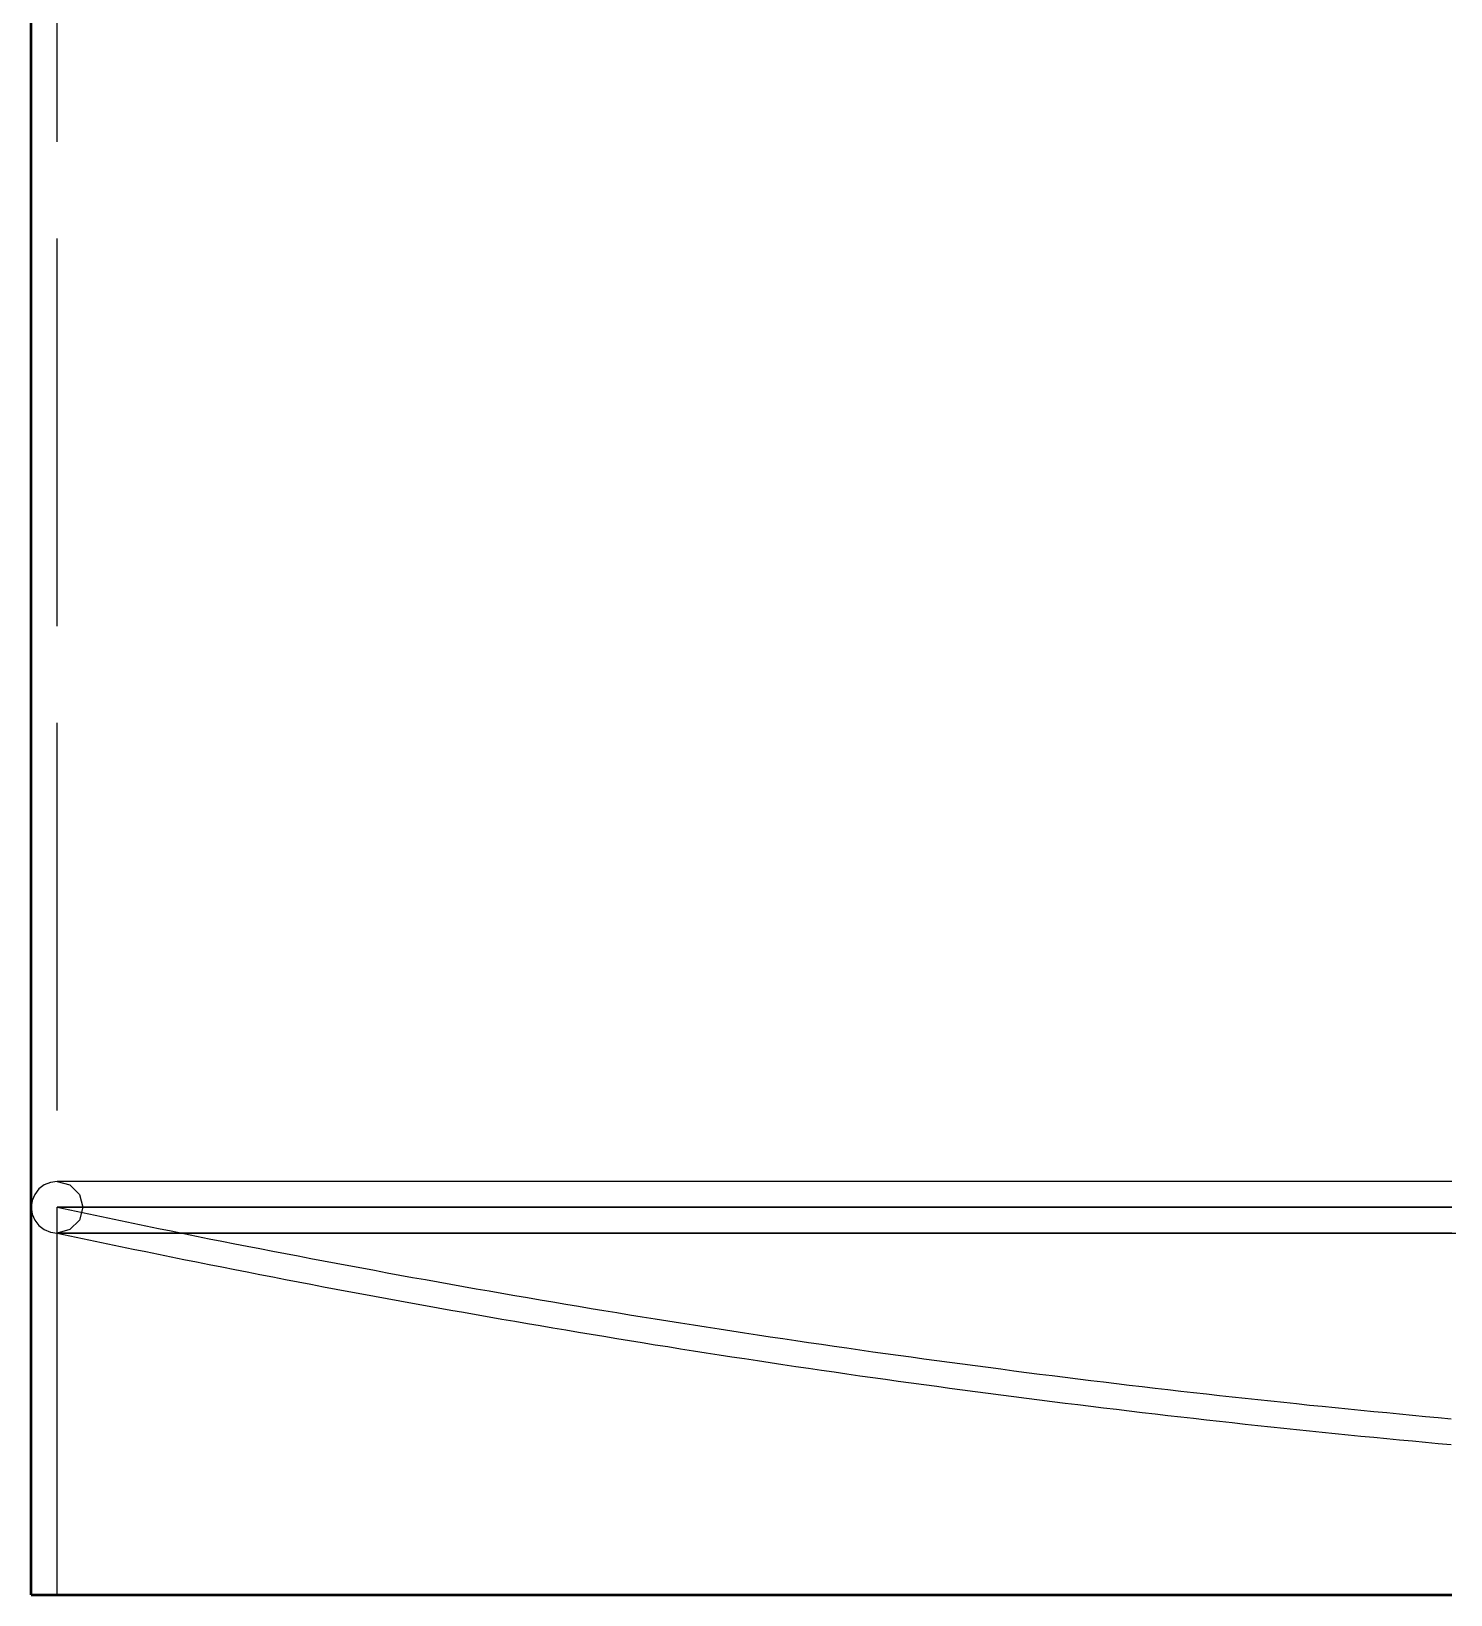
# Model space of a CAD drawing. Header units: millimetres. Extents: x 0 to 420, y 0 to 297.
# Drawn here: x 154.3 to 165.29, y 173 to 185.11 of the extents above; entities that cross this region are included whole.
import ezdxf

# ---------------------------------------------------------------- set-up
doc = ezdxf.new("R2010")
doc.units = ezdxf.units.MM
doc.linetypes.add('ISO02-TRAZOS', pattern=[3.75, 3, -0.75])
doc.layers.add('01-VISIBLE', color=7, linetype='CONTINUOUS', lineweight=50)
doc.layers.add('02-OCULTA', color=4, linetype='ISO02-TRAZOS', lineweight=25)

msp = doc.modelspace()

# ---------------------------------------------------------------- linework, layer by layer
at = {"layer": '01-VISIBLE'}
msp.add_line((154.298, 173), (154.298, 208.82), dxfattribs=at)
msp.add_lwpolyline([(154.298, 173), (154.398, 173), (154.498, 173), (154.598, 173), (154.698, 173), (154.798, 173), (154.898, 173), (154.998, 173), (155.098, 173), (155.198, 173), (155.298, 173), (155.398, 173), (155.498, 173), (155.598, 173), (155.698, 173), (155.798, 173), (155.898, 173), (155.998, 173), (156.098, 173), (156.198, 173), (156.298, 173), (156.398, 173), (156.498, 173), (156.598, 173), (156.698, 173), (156.798, 173), (156.898, 173), (156.998, 173), (157.098, 173), (157.198, 173), (157.298, 173), (157.398, 173), (157.498, 173), (157.598, 173), (157.698, 173), (157.798, 173), (157.898, 173), (157.998, 173), (158.098, 173), (158.198, 173), (158.298, 173), (158.398, 173), (158.498, 173), (158.598, 173), (158.698, 173), (158.798, 173), (158.898, 173), (158.998, 173), (159.098, 173), (159.198, 173), (159.298, 173), (159.398, 173), (159.498, 173), (159.598, 173), (159.698, 173), (159.798, 173), (159.898, 173), (159.998, 173), (160.098, 173), (160.198, 173), (160.298, 173), (160.398, 173), (160.498, 173), (160.598, 173), (160.698, 173), (160.798, 173), (160.898, 173), (160.998, 173), (161.098, 173), (161.198, 173), (161.298, 173), (161.398, 173), (161.498, 173), (161.598, 173), (161.698, 173), (161.798, 173), (161.898, 173), (161.998, 173), (162.098, 173), (162.198, 173), (162.298, 173), (162.398, 173), (162.498, 173), (162.598, 173), (162.698, 173), (162.798, 173), (162.898, 173), (162.998, 173), (163.098, 173), (163.198, 173), (163.298, 173), (163.398, 173), (163.498, 173), (163.598, 173), (163.698, 173), (163.798, 173), (163.898, 173), (163.998, 173), (164.098, 173), (164.198, 173), (164.298, 173), (164.398, 173), (164.498, 173), (164.598, 173), (164.698, 173), (164.798, 173), (164.898, 173), (164.998, 173), (165.098, 173), (165.198, 173), (165.298, 173)], dxfattribs=at)
at = {"layer": '02-OCULTA'}
for p, q in [((154.498, 173), (154.498, 232.2)), ((154.498, 175.8), (154.498, 176))]:
    msp.add_line(p, q, dxfattribs=at)
for points in [[(154.498, 176.2), (154.446, 176.193), (154.398, 176.173), (154.357, 176.142), (154.325, 176.1), (154.305, 176.052), (154.298, 176)], [(165.298, 176.2), (165.198, 176.2), (165.098, 176.2), (164.998, 176.2), (164.898, 176.2), (164.798, 176.2), (164.698, 176.2), (164.598, 176.2), (164.498, 176.2), (164.398, 176.2), (164.298, 176.2), (164.198, 176.2), (164.098, 176.2), (163.998, 176.2), (163.898, 176.2), (163.798, 176.2), (163.698, 176.2), (163.598, 176.2), (163.498, 176.2), (163.398, 176.2), (163.298, 176.2), (163.198, 176.2), (163.098, 176.2), (162.998, 176.2), (162.898, 176.2), (162.798, 176.2), (162.698, 176.2), (162.598, 176.2), (162.498, 176.2), (162.398, 176.2), (162.298, 176.2), (162.198, 176.2), (162.098, 176.2), (161.998, 176.2), (161.898, 176.2), (161.798, 176.2), (161.698, 176.2), (161.598, 176.2), (161.498, 176.2), (161.398, 176.2), (161.298, 176.2), (161.198, 176.2), (161.098, 176.2), (160.998, 176.2), (160.898, 176.2), (160.798, 176.2), (160.698, 176.2), (160.598, 176.2), (160.498, 176.2), (160.398, 176.2), (160.298, 176.2), (160.198, 176.2), (160.098, 176.2), (159.998, 176.2), (159.898, 176.2), (159.798, 176.2), (159.698, 176.2), (159.598, 176.2), (159.498, 176.2), (159.398, 176.2), (159.298, 176.2), (159.198, 176.2), (159.098, 176.2), (158.998, 176.2), (158.898, 176.2), (158.798, 176.2), (158.698, 176.2), (158.598, 176.2), (158.498, 176.2), (158.398, 176.2), (158.298, 176.2), (158.198, 176.2), (158.098, 176.2), (157.998, 176.2), (157.898, 176.2), (157.798, 176.2), (157.698, 176.2), (157.598, 176.2), (157.498, 176.2), (157.398, 176.2), (157.298, 176.2), (157.198, 176.2), (157.098, 176.2), (156.998, 176.2), (156.898, 176.2), (156.798, 176.2), (156.698, 176.2), (156.598, 176.2), (156.498, 176.2), (156.398, 176.2), (156.298, 176.2), (156.198, 176.2), (156.098, 176.2), (155.998, 176.2), (155.898, 176.2), (155.798, 176.2), (155.698, 176.2), (155.598, 176.2), (155.498, 176.2), (155.398, 176.2), (155.298, 176.2), (155.198, 176.2), (155.098, 176.2), (154.998, 176.2), (154.898, 176.2), (154.798, 176.2), (154.698, 176.2), (154.598, 176.2), (154.498, 176.2)], [(165.298, 176.2), (165.198, 176.2), (165.098, 176.2), (164.998, 176.2), (164.898, 176.2), (164.798, 176.2), (164.698, 176.2), (164.598, 176.2), (164.498, 176.2), (164.398, 176.2), (164.298, 176.2), (164.198, 176.2), (164.098, 176.2), (163.998, 176.2), (163.898, 176.2), (163.798, 176.2), (163.698, 176.2), (163.598, 176.2), (163.498, 176.2), (163.398, 176.2), (163.298, 176.2), (163.198, 176.2), (163.098, 176.2), (162.998, 176.2), (162.898, 176.2), (162.798, 176.2), (162.698, 176.2), (162.598, 176.2), (162.498, 176.2), (162.398, 176.2), (162.298, 176.2), (162.198, 176.2), (162.098, 176.2), (161.998, 176.2), (161.898, 176.2), (161.798, 176.2), (161.698, 176.2), (161.598, 176.2), (161.498, 176.2), (161.398, 176.2), (161.298, 176.2), (161.198, 176.2), (161.098, 176.2), (160.998, 176.2), (160.898, 176.2), (160.798, 176.2), (160.698, 176.2), (160.598, 176.2), (160.498, 176.2), (160.398, 176.2), (160.298, 176.2), (160.198, 176.2), (160.098, 176.2), (159.998, 176.2), (159.898, 176.2), (159.798, 176.2), (159.698, 176.2), (159.598, 176.2), (159.498, 176.2), (159.398, 176.2), (159.298, 176.2), (159.198, 176.2), (159.098, 176.2), (158.998, 176.2), (158.898, 176.2), (158.798, 176.2), (158.698, 176.2), (158.598, 176.2), (158.498, 176.2), (158.398, 176.2), (158.298, 176.2), (158.198, 176.2), (158.098, 176.2), (157.998, 176.2), (157.898, 176.2), (157.798, 176.2), (157.698, 176.2), (157.598, 176.2), (157.498, 176.2), (157.398, 176.2), (157.298, 176.2), (157.198, 176.2), (157.098, 176.2), (156.998, 176.2), (156.898, 176.2), (156.798, 176.2), (156.698, 176.2), (156.598, 176.2), (156.498, 176.2), (156.398, 176.2), (156.298, 176.2), (156.198, 176.2), (156.098, 176.2), (155.998, 176.2), (155.898, 176.2), (155.798, 176.2), (155.698, 176.2), (155.598, 176.2), (155.498, 176.2), (155.398, 176.2), (155.298, 176.2), (155.198, 176.2), (155.098, 176.2), (154.998, 176.2), (154.898, 176.2), (154.798, 176.2), (154.698, 176.2), (154.598, 176.2), (154.498, 176.2)], [(154.498, 176.2), (154.598, 176.173), (154.671, 176.1), (154.698, 176), (154.671, 175.9), (154.598, 175.827), (154.498, 175.8)], [(154.298, 176), (154.305, 175.948), (154.325, 175.9), (154.357, 175.859), (154.398, 175.827), (154.446, 175.807), (154.498, 175.8)], [(165.298, 176), (165.198, 176), (165.098, 176), (164.998, 176), (164.898, 176), (164.798, 176), (164.698, 176), (164.598, 176), (164.498, 176), (164.398, 176), (164.298, 176), (164.198, 176), (164.098, 176), (163.998, 176), (163.898, 176), (163.798, 176), (163.698, 176), (163.598, 176), (163.498, 176), (163.398, 176), (163.298, 176), (163.198, 176), (163.098, 176), (162.998, 176), (162.898, 176), (162.798, 176), (162.698, 176), (162.598, 176), (162.498, 176), (162.398, 176), (162.298, 176), (162.198, 176), (162.098, 176), (161.998, 176), (161.898, 176), (161.798, 176), (161.698, 176), (161.598, 176), (161.498, 176), (161.398, 176), (161.298, 176), (161.198, 176), (161.098, 176), (160.998, 176), (160.898, 176), (160.798, 176), (160.698, 176), (160.598, 176), (160.498, 176), (160.398, 176), (160.298, 176), (160.198, 176), (160.098, 176), (159.998, 176), (159.898, 176), (159.798, 176), (159.698, 176), (159.598, 176), (159.498, 176), (159.398, 176), (159.298, 176), (159.198, 176), (159.098, 176), (158.998, 176), (158.898, 176), (158.798, 176), (158.698, 176), (158.598, 176), (158.498, 176), (158.398, 176), (158.298, 176), (158.198, 176), (158.098, 176), (157.998, 176), (157.898, 176), (157.798, 176), (157.698, 176), (157.598, 176), (157.498, 176), (157.398, 176), (157.298, 176), (157.198, 176), (157.098, 176), (156.998, 176), (156.898, 176), (156.798, 176), (156.698, 176), (156.598, 176), (156.498, 176), (156.398, 176), (156.298, 176), (156.198, 176), (156.098, 176), (155.998, 176), (155.898, 176), (155.798, 176), (155.698, 176), (155.598, 176), (155.498, 176), (155.398, 176), (155.298, 176), (155.198, 176), (155.098, 176), (154.998, 176), (154.898, 176), (154.798, 176), (154.698, 176), (154.598, 176), (154.498, 176)], [(154.498, 176), (154.598, 176), (154.698, 176), (154.798, 176), (154.898, 176), (154.998, 176), (155.098, 176), (155.198, 176), (155.298, 176), (155.398, 176), (155.498, 176), (155.598, 176), (155.698, 176), (155.798, 176), (155.898, 176), (155.998, 176), (156.098, 176), (156.198, 176), (156.298, 176), (156.398, 176), (156.498, 176), (156.598, 176), (156.698, 176), (156.798, 176), (156.898, 176), (156.998, 176), (157.098, 176), (157.198, 176), (157.298, 176), (157.398, 176), (157.498, 176), (157.598, 176), (157.698, 176), (157.798, 176), (157.898, 176), (157.998, 176), (158.098, 176), (158.198, 176), (158.298, 176), (158.398, 176), (158.498, 176), (158.598, 176), (158.698, 176), (158.798, 176), (158.898, 176), (158.998, 176), (159.098, 176), (159.198, 176), (159.298, 176), (159.398, 176), (159.498, 176), (159.598, 176), (159.698, 176), (159.798, 176), (159.898, 176), (159.998, 176), (160.098, 176), (160.198, 176), (160.298, 176), (160.398, 176), (160.498, 176), (160.598, 176), (160.698, 176), (160.798, 176), (160.898, 176), (160.998, 176), (161.098, 176), (161.198, 176), (161.298, 176), (161.398, 176), (161.498, 176), (161.598, 176), (161.698, 176), (161.798, 176), (161.898, 176), (161.998, 176), (162.098, 176), (162.198, 176), (162.298, 176), (162.398, 176), (162.498, 176), (162.598, 176), (162.698, 176), (162.798, 176), (162.898, 176), (162.998, 176), (163.098, 176), (163.198, 176), (163.298, 176), (163.398, 176), (163.498, 176), (163.598, 176), (163.698, 176), (163.798, 176), (163.898, 176), (163.998, 176), (164.098, 176), (164.198, 176), (164.298, 176), (164.398, 176), (164.498, 176), (164.598, 176), (164.698, 176), (164.798, 176), (164.898, 176), (164.998, 176), (165.098, 176), (165.198, 176), (165.298, 176)], [(154.498, 176), (154.596, 175.979), (154.694, 175.959), (154.792, 175.938), (154.89, 175.918), (154.989, 175.897), (155.087, 175.877), (155.185, 175.857), (155.283, 175.837), (155.381, 175.817), (155.479, 175.797), (155.578, 175.777), (155.676, 175.757), (155.774, 175.738), (155.873, 175.718), (155.971, 175.699), (156.069, 175.68), (156.168, 175.661), (156.266, 175.642), (156.364, 175.623), (156.463, 175.604), (156.561, 175.585), (156.66, 175.567), (156.758, 175.548), (156.857, 175.53), (156.955, 175.512), (157.054, 175.493), (157.153, 175.475), (157.251, 175.457), (157.35, 175.44), (157.448, 175.422), (157.547, 175.404), (157.646, 175.387), (157.744, 175.369), (157.843, 175.352), (157.942, 175.335), (158.041, 175.318), (158.139, 175.301), (158.238, 175.284), (158.337, 175.267), (158.436, 175.25), (158.535, 175.234), (158.633, 175.217), (158.732, 175.201), (158.831, 175.185), (158.93, 175.168), (159.029, 175.152), (159.128, 175.136), (159.227, 175.121), (159.326, 175.105), (159.425, 175.089), (159.524, 175.074), (159.623, 175.058), (159.722, 175.043), (159.821, 175.028), (159.92, 175.013), (160.019, 174.998), (160.118, 174.983), (160.217, 174.968), (160.317, 174.954), (160.416, 174.939), (160.515, 174.925), (160.614, 174.911), (160.713, 174.896), (160.813, 174.882), (160.912, 174.868), (161.011, 174.855), (161.11, 174.841), (161.21, 174.827), (161.309, 174.814), (161.408, 174.8), (161.508, 174.787), (161.607, 174.774), (161.706, 174.761), (161.806, 174.748), (161.905, 174.735), (162.004, 174.722), (162.104, 174.709), (162.203, 174.697), (162.303, 174.684), (162.402, 174.672), (162.502, 174.66), (162.601, 174.648), (162.701, 174.636), (162.8, 174.624), (162.9, 174.612), (162.999, 174.6), (163.099, 174.589), (163.198, 174.577), (163.298, 174.566), (163.397, 174.555), (163.497, 174.544), (163.597, 174.533), (163.696, 174.522), (163.796, 174.511), (163.896, 174.501), (163.995, 174.49), (164.095, 174.48), (164.195, 174.469), (164.294, 174.459), (164.394, 174.449), (164.494, 174.439), (164.593, 174.429), (164.693, 174.419), (164.793, 174.41), (164.893, 174.4), (164.992, 174.391), (165.092, 174.381), (165.192, 174.372), (165.292, 174.363)], [(165.298, 175.8), (165.198, 175.8), (165.098, 175.8), (164.998, 175.8), (164.898, 175.8), (164.798, 175.8), (164.698, 175.8), (164.598, 175.8), (164.498, 175.8), (164.398, 175.8), (164.298, 175.8), (164.198, 175.8), (164.098, 175.8), (163.998, 175.8), (163.898, 175.8), (163.798, 175.8), (163.698, 175.8), (163.598, 175.8), (163.498, 175.8), (163.398, 175.8), (163.298, 175.8), (163.198, 175.8), (163.098, 175.8), (162.998, 175.8), (162.898, 175.8), (162.798, 175.8), (162.698, 175.8), (162.598, 175.8), (162.498, 175.8), (162.398, 175.8), (162.298, 175.8), (162.198, 175.8), (162.098, 175.8), (161.998, 175.8), (161.898, 175.8), (161.798, 175.8), (161.698, 175.8), (161.598, 175.8), (161.498, 175.8), (161.398, 175.8), (161.298, 175.8), (161.198, 175.8), (161.098, 175.8), (160.998, 175.8), (160.898, 175.8), (160.798, 175.8), (160.698, 175.8), (160.598, 175.8), (160.498, 175.8), (160.398, 175.8), (160.298, 175.8), (160.198, 175.8), (160.098, 175.8), (159.998, 175.8), (159.898, 175.8), (159.798, 175.8), (159.698, 175.8), (159.598, 175.8), (159.498, 175.8), (159.398, 175.8), (159.298, 175.8), (159.198, 175.8), (159.098, 175.8), (158.998, 175.8), (158.898, 175.8), (158.798, 175.8), (158.698, 175.8), (158.598, 175.8), (158.498, 175.8), (158.398, 175.8), (158.298, 175.8), (158.198, 175.8), (158.098, 175.8), (157.998, 175.8), (157.898, 175.8), (157.798, 175.8), (157.698, 175.8), (157.598, 175.8), (157.498, 175.8), (157.398, 175.8), (157.298, 175.8), (157.198, 175.8), (157.098, 175.8), (156.998, 175.8), (156.898, 175.8), (156.798, 175.8), (156.698, 175.8), (156.598, 175.8), (156.498, 175.8), (156.398, 175.8), (156.298, 175.8), (156.198, 175.8), (156.098, 175.8), (155.998, 175.8), (155.898, 175.8), (155.798, 175.8), (155.698, 175.8), (155.598, 175.8), (155.498, 175.8), (155.398, 175.8), (155.298, 175.8), (155.198, 175.8), (155.098, 175.8), (154.998, 175.8), (154.898, 175.8), (154.798, 175.8), (154.698, 175.8), (154.598, 175.8), (154.498, 175.8)], [(154.498, 175.8), (154.598, 175.8), (154.698, 175.8), (154.798, 175.8), (154.898, 175.8), (154.998, 175.8), (155.098, 175.8), (155.198, 175.8), (155.298, 175.8), (155.398, 175.8), (155.498, 175.8), (155.598, 175.8), (155.698, 175.8), (155.798, 175.8), (155.898, 175.8), (155.998, 175.8), (156.098, 175.8), (156.198, 175.8), (156.298, 175.8), (156.398, 175.8), (156.498, 175.8), (156.598, 175.8), (156.698, 175.8), (156.798, 175.8), (156.898, 175.8), (156.998, 175.8), (157.098, 175.8), (157.198, 175.8), (157.298, 175.8), (157.398, 175.8), (157.498, 175.8), (157.598, 175.8), (157.698, 175.8), (157.798, 175.8), (157.898, 175.8), (157.998, 175.8), (158.098, 175.8), (158.198, 175.8), (158.298, 175.8), (158.398, 175.8), (158.498, 175.8), (158.598, 175.8), (158.698, 175.8), (158.798, 175.8), (158.898, 175.8), (158.998, 175.8), (159.098, 175.8), (159.198, 175.8), (159.298, 175.8), (159.398, 175.8), (159.498, 175.8), (159.598, 175.8), (159.698, 175.8), (159.798, 175.8), (159.898, 175.8), (159.998, 175.8), (160.098, 175.8), (160.198, 175.8), (160.298, 175.8), (160.398, 175.8), (160.498, 175.8), (160.598, 175.8), (160.698, 175.8), (160.798, 175.8), (160.898, 175.8), (160.998, 175.8), (161.098, 175.8), (161.198, 175.8), (161.298, 175.8), (161.398, 175.8), (161.498, 175.8), (161.598, 175.8), (161.698, 175.8), (161.798, 175.8), (161.898, 175.8), (161.998, 175.8), (162.098, 175.8), (162.198, 175.8), (162.298, 175.8), (162.398, 175.8), (162.498, 175.8), (162.598, 175.8), (162.698, 175.8), (162.798, 175.8), (162.898, 175.8), (162.998, 175.8), (163.098, 175.8), (163.198, 175.8), (163.298, 175.8), (163.398, 175.8), (163.498, 175.8), (163.598, 175.8), (163.698, 175.8), (163.798, 175.8), (163.898, 175.8), (163.998, 175.8), (164.098, 175.8), (164.198, 175.8), (164.298, 175.8), (164.398, 175.8), (164.498, 175.8), (164.598, 175.8), (164.698, 175.8), (164.798, 175.8), (164.898, 175.8), (164.998, 175.8), (165.098, 175.8), (165.198, 175.8), (165.298, 175.8)], [(154.498, 175.8), (154.596, 175.779), (154.694, 175.759), (154.792, 175.738), (154.89, 175.718), (154.989, 175.697), (155.087, 175.677), (155.185, 175.657), (155.283, 175.637), (155.381, 175.617), (155.479, 175.597), (155.578, 175.577), (155.676, 175.557), (155.774, 175.538), (155.873, 175.518), (155.971, 175.499), (156.069, 175.48), (156.168, 175.461), (156.266, 175.442), (156.364, 175.423), (156.463, 175.404), (156.561, 175.385), (156.66, 175.367), (156.758, 175.348), (156.857, 175.33), (156.955, 175.312), (157.054, 175.293), (157.153, 175.275), (157.251, 175.257), (157.35, 175.24), (157.448, 175.222), (157.547, 175.204), (157.646, 175.187), (157.744, 175.169), (157.843, 175.152), (157.942, 175.135), (158.041, 175.118), (158.139, 175.101), (158.238, 175.084), (158.337, 175.067), (158.436, 175.05), (158.535, 175.034), (158.633, 175.017), (158.732, 175.001), (158.831, 174.985), (158.93, 174.968), (159.029, 174.952), (159.128, 174.936), (159.227, 174.921), (159.326, 174.905), (159.425, 174.889), (159.524, 174.874), (159.623, 174.858), (159.722, 174.843), (159.821, 174.828), (159.92, 174.813), (160.019, 174.798), (160.118, 174.783), (160.217, 174.768), (160.317, 174.754), (160.416, 174.739), (160.515, 174.725), (160.614, 174.711), (160.713, 174.696), (160.813, 174.682), (160.912, 174.668), (161.011, 174.655), (161.11, 174.641), (161.21, 174.627), (161.309, 174.614), (161.408, 174.6), (161.508, 174.587), (161.607, 174.574), (161.706, 174.561), (161.806, 174.548), (161.905, 174.535), (162.004, 174.522), (162.104, 174.509), (162.203, 174.497), (162.303, 174.484), (162.402, 174.472), (162.502, 174.46), (162.601, 174.448), (162.701, 174.436), (162.8, 174.424), (162.9, 174.412), (162.999, 174.4), (163.099, 174.389), (163.198, 174.377), (163.298, 174.366), (163.397, 174.355), (163.497, 174.344), (163.597, 174.333), (163.696, 174.322), (163.796, 174.311), (163.896, 174.301), (163.995, 174.29), (164.095, 174.28), (164.195, 174.269), (164.294, 174.259), (164.394, 174.249), (164.494, 174.239), (164.593, 174.229), (164.693, 174.219), (164.793, 174.21), (164.893, 174.2), (164.992, 174.191), (165.092, 174.181), (165.192, 174.172), (165.292, 174.163)], [(165.298, 175.8), (165.198, 175.8), (165.098, 175.8), (164.998, 175.8), (164.898, 175.8), (164.798, 175.8), (164.698, 175.8), (164.598, 175.8), (164.498, 175.8), (164.398, 175.8), (164.298, 175.8), (164.198, 175.8), (164.098, 175.8), (163.998, 175.8), (163.898, 175.8), (163.798, 175.8), (163.698, 175.8), (163.598, 175.8), (163.498, 175.8), (163.398, 175.8), (163.298, 175.8), (163.198, 175.8), (163.098, 175.8), (162.998, 175.8), (162.898, 175.8), (162.798, 175.8), (162.698, 175.8), (162.598, 175.8), (162.498, 175.8), (162.398, 175.8), (162.298, 175.8), (162.198, 175.8), (162.098, 175.8), (161.998, 175.8), (161.898, 175.8), (161.798, 175.8), (161.698, 175.8), (161.598, 175.8), (161.498, 175.8), (161.398, 175.8), (161.298, 175.8), (161.198, 175.8), (161.098, 175.8), (160.998, 175.8), (160.898, 175.8), (160.798, 175.8), (160.698, 175.8), (160.598, 175.8), (160.498, 175.8), (160.398, 175.8), (160.298, 175.8), (160.198, 175.8), (160.098, 175.8), (159.998, 175.8), (159.898, 175.8), (159.798, 175.8), (159.698, 175.8), (159.598, 175.8), (159.498, 175.8), (159.398, 175.8), (159.298, 175.8), (159.198, 175.8), (159.098, 175.8), (158.998, 175.8), (158.898, 175.8), (158.798, 175.8), (158.698, 175.8), (158.598, 175.8), (158.498, 175.8), (158.398, 175.8), (158.298, 175.8), (158.198, 175.8), (158.098, 175.8), (157.998, 175.8), (157.898, 175.8), (157.798, 175.8), (157.698, 175.8), (157.598, 175.8), (157.498, 175.8), (157.398, 175.8), (157.298, 175.8), (157.198, 175.8), (157.098, 175.8), (156.998, 175.8), (156.898, 175.8), (156.798, 175.8), (156.698, 175.8), (156.598, 175.8), (156.498, 175.8), (156.398, 175.8), (156.298, 175.8), (156.198, 175.8), (156.098, 175.8), (155.998, 175.8), (155.898, 175.8), (155.798, 175.8), (155.698, 175.8), (155.598, 175.8), (155.498, 175.8), (155.398, 175.8), (155.298, 175.8), (155.198, 175.8), (155.098, 175.8), (154.998, 175.8), (154.898, 175.8), (154.798, 175.8), (154.698, 175.8), (154.598, 175.8), (154.498, 175.8)], [(154.498, 175.8), (154.598, 175.8), (154.699, 175.8), (154.799, 175.8), (154.899, 175.8), (154.999, 175.8), (155.1, 175.8), (155.2, 175.8), (155.3, 175.8), (155.401, 175.8), (155.501, 175.8), (155.601, 175.8), (155.701, 175.8), (155.802, 175.8), (155.902, 175.8), (156.002, 175.8), (156.102, 175.8), (156.203, 175.8), (156.303, 175.8), (156.403, 175.8), (156.503, 175.8), (156.604, 175.8), (156.704, 175.8), (156.804, 175.8), (156.905, 175.8), (157.005, 175.8), (157.105, 175.8), (157.205, 175.8), (157.306, 175.8), (157.406, 175.8), (157.506, 175.8), (157.606, 175.8), (157.707, 175.8), (157.807, 175.8), (157.907, 175.8), (158.007, 175.8), (158.108, 175.8), (158.208, 175.8), (158.308, 175.8), (158.409, 175.8), (158.509, 175.8), (158.609, 175.8), (158.709, 175.8), (158.81, 175.8), (158.91, 175.8), (159.01, 175.8), (159.11, 175.8), (159.211, 175.8), (159.311, 175.8), (159.411, 175.8), (159.511, 175.8), (159.612, 175.8), (159.712, 175.8), (159.812, 175.8), (159.913, 175.8), (160.013, 175.8), (160.113, 175.8), (160.213, 175.8), (160.314, 175.8), (160.414, 175.8), (160.514, 175.8), (160.614, 175.8), (160.715, 175.8), (160.815, 175.8), (160.915, 175.8), (161.015, 175.8), (161.116, 175.8), (161.216, 175.8), (161.316, 175.8), (161.417, 175.8), (161.517, 175.8), (161.617, 175.8), (161.717, 175.8), (161.818, 175.8), (161.918, 175.8), (162.018, 175.8), (162.118, 175.8), (162.219, 175.8), (162.319, 175.8), (162.419, 175.8), (162.519, 175.8), (162.62, 175.8), (162.72, 175.8), (162.82, 175.8), (162.921, 175.8), (163.021, 175.8), (163.121, 175.8), (163.221, 175.8), (163.322, 175.8), (163.422, 175.8), (163.522, 175.8), (163.622, 175.8), (163.723, 175.8), (163.823, 175.8), (163.923, 175.8), (164.023, 175.8), (164.124, 175.8), (164.224, 175.8), (164.324, 175.8), (164.425, 175.8), (164.525, 175.8), (164.625, 175.8), (164.725, 175.8), (164.826, 175.8), (164.926, 175.8), (165.026, 175.8), (165.126, 175.8), (165.227, 175.8), (165.327, 175.8)], [(165.298, 173), (165.198, 173), (165.098, 173), (164.998, 173), (164.898, 173), (164.798, 173), (164.698, 173), (164.598, 173), (164.498, 173), (164.398, 173), (164.298, 173), (164.198, 173), (164.098, 173), (163.998, 173), (163.898, 173), (163.798, 173), (163.698, 173), (163.598, 173), (163.498, 173), (163.398, 173), (163.298, 173), (163.198, 173), (163.098, 173), (162.998, 173), (162.898, 173), (162.798, 173), (162.698, 173), (162.598, 173), (162.498, 173), (162.398, 173), (162.298, 173), (162.198, 173), (162.098, 173), (161.998, 173), (161.898, 173), (161.798, 173), (161.698, 173), (161.598, 173), (161.498, 173), (161.398, 173), (161.298, 173), (161.198, 173), (161.098, 173), (160.998, 173), (160.898, 173), (160.798, 173), (160.698, 173), (160.598, 173), (160.498, 173), (160.398, 173), (160.298, 173), (160.198, 173), (160.098, 173), (159.998, 173), (159.898, 173), (159.798, 173), (159.698, 173), (159.598, 173), (159.498, 173), (159.398, 173), (159.298, 173), (159.198, 173), (159.098, 173), (158.998, 173), (158.898, 173), (158.798, 173), (158.698, 173), (158.598, 173), (158.498, 173), (158.398, 173), (158.298, 173), (158.198, 173), (158.098, 173), (157.998, 173), (157.898, 173), (157.798, 173), (157.698, 173), (157.598, 173), (157.498, 173), (157.398, 173), (157.298, 173), (157.198, 173), (157.098, 173), (156.998, 173), (156.898, 173), (156.798, 173), (156.698, 173), (156.598, 173), (156.498, 173), (156.398, 173), (156.298, 173), (156.198, 173), (156.098, 173), (155.998, 173), (155.898, 173), (155.798, 173), (155.698, 173), (155.598, 173), (155.498, 173), (155.398, 173), (155.298, 173), (155.198, 173), (155.098, 173), (154.998, 173), (154.898, 173), (154.798, 173), (154.698, 173), (154.598, 173), (154.498, 173), (154.398, 173), (154.298, 173)], [(165.298, 173), (165.198, 173), (165.098, 173), (164.998, 173), (164.898, 173), (164.798, 173), (164.698, 173), (164.598, 173), (164.498, 173), (164.398, 173), (164.298, 173), (164.198, 173), (164.098, 173), (163.998, 173), (163.898, 173), (163.798, 173), (163.698, 173), (163.598, 173), (163.498, 173), (163.398, 173), (163.298, 173), (163.198, 173), (163.098, 173), (162.998, 173), (162.898, 173), (162.798, 173), (162.698, 173), (162.598, 173), (162.498, 173), (162.398, 173), (162.298, 173), (162.198, 173), (162.098, 173), (161.998, 173), (161.898, 173), (161.798, 173), (161.698, 173), (161.598, 173), (161.498, 173), (161.398, 173), (161.298, 173), (161.198, 173), (161.098, 173), (160.998, 173), (160.898, 173), (160.798, 173), (160.698, 173), (160.598, 173), (160.498, 173), (160.398, 173), (160.298, 173), (160.198, 173), (160.098, 173), (159.998, 173), (159.898, 173), (159.798, 173), (159.698, 173), (159.598, 173), (159.498, 173), (159.398, 173), (159.298, 173), (159.198, 173), (159.098, 173), (158.998, 173), (158.898, 173), (158.798, 173), (158.698, 173), (158.598, 173), (158.498, 173), (158.398, 173), (158.298, 173), (158.198, 173), (158.098, 173), (157.998, 173), (157.898, 173), (157.798, 173), (157.698, 173), (157.598, 173), (157.498, 173), (157.398, 173), (157.298, 173), (157.198, 173), (157.098, 173), (156.998, 173), (156.898, 173), (156.798, 173), (156.698, 173), (156.598, 173), (156.498, 173), (156.398, 173), (156.298, 173), (156.198, 173), (156.098, 173), (155.998, 173), (155.898, 173), (155.798, 173), (155.698, 173), (155.598, 173), (155.498, 173), (155.398, 173), (155.298, 173), (155.198, 173), (155.098, 173), (154.998, 173), (154.898, 173), (154.798, 173), (154.698, 173), (154.598, 173), (154.498, 173)], [(154.498, 173), (154.598, 173), (154.698, 173), (154.798, 173), (154.898, 173), (154.998, 173), (155.098, 173), (155.198, 173), (155.298, 173), (155.398, 173), (155.498, 173), (155.598, 173), (155.698, 173), (155.798, 173), (155.898, 173), (155.998, 173), (156.098, 173), (156.198, 173), (156.298, 173), (156.398, 173), (156.498, 173), (156.598, 173), (156.698, 173), (156.798, 173), (156.898, 173), (156.998, 173), (157.098, 173), (157.198, 173), (157.298, 173), (157.398, 173), (157.498, 173), (157.598, 173), (157.698, 173), (157.798, 173), (157.898, 173), (157.998, 173), (158.098, 173), (158.198, 173), (158.298, 173), (158.398, 173), (158.498, 173), (158.598, 173), (158.698, 173), (158.798, 173), (158.898, 173), (158.998, 173), (159.098, 173), (159.198, 173), (159.298, 173), (159.398, 173), (159.498, 173), (159.598, 173), (159.698, 173), (159.798, 173), (159.898, 173), (159.998, 173), (160.098, 173), (160.198, 173), (160.298, 173), (160.398, 173), (160.498, 173), (160.598, 173), (160.698, 173), (160.798, 173), (160.898, 173), (160.998, 173), (161.098, 173), (161.198, 173), (161.298, 173), (161.398, 173), (161.498, 173), (161.598, 173), (161.698, 173), (161.798, 173), (161.898, 173), (161.998, 173), (162.098, 173), (162.198, 173), (162.298, 173), (162.398, 173), (162.498, 173), (162.598, 173), (162.698, 173), (162.798, 173), (162.898, 173), (162.998, 173), (163.098, 173), (163.198, 173), (163.298, 173), (163.398, 173), (163.498, 173), (163.598, 173), (163.698, 173), (163.798, 173), (163.898, 173), (163.998, 173), (164.098, 173), (164.198, 173), (164.298, 173), (164.398, 173), (164.498, 173), (164.598, 173), (164.698, 173), (164.798, 173), (164.898, 173), (164.998, 173), (165.098, 173), (165.198, 173), (165.298, 173)]]:
    msp.add_lwpolyline(points, dxfattribs=at)

doc.saveas('drawing.dxf')
